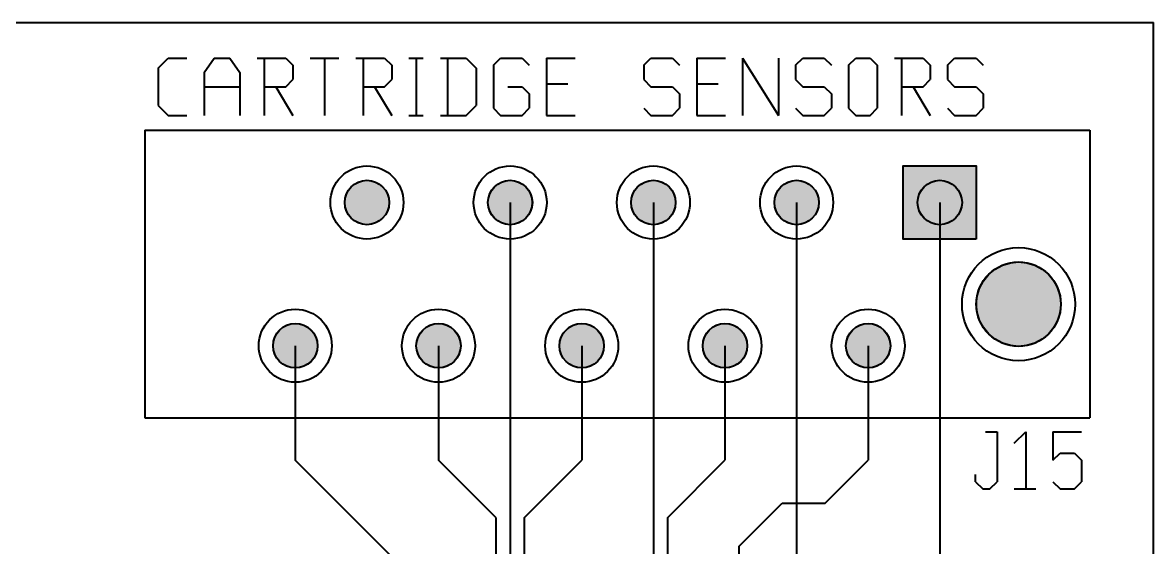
# Model space of a CAD drawing. Header units: millimetres. Extents: x 3 to 131, y 2 to 65.
# Drawn here: x 110.39 to 130.45, y 55.99 to 65.29 of the extents above; entities that cross this region are included whole.
import ezdxf

# ---------------------------------------------------------------- set-up
doc = ezdxf.new("R2010")
doc.units = ezdxf.units.MM
for name, color, linetype in [('bottom_copper', 7, 'Continuous'), ('bottom_silk', 7, 'Continuous'), ('drill_plated', 7, 'Continuous'), ('outline', 7, 'Continuous'), ('top_copper', 7, 'Continuous'), ('top_silk', 7, 'Continuous')]:
    doc.layers.add(name, color=color, linetype=linetype)

msp = doc.modelspace()

# ---------------------------------------------------------------- hatches: boundary and pattern name
at = {"layer": 'bottom_copper', "lineweight": 40}
for points in [[(127.305, 61.455), (126.01, 61.455), (126.01, 62.75), (127.305, 62.75), (127.305, 61.455)], [(116.884, 62.026), (116.862, 61.952), (116.825, 61.884), (116.776, 61.824), (116.717, 61.775), (116.648, 61.739), (116.575, 61.716), (116.498, 61.709), (116.421, 61.716), (116.347, 61.739), (116.279, 61.775), (116.219, 61.824), (116.17, 61.884), (116.134, 61.952), (116.112, 62.026), (116.104, 62.102), (116.112, 62.179), (116.134, 62.253), (116.17, 62.321), (116.219, 62.381), (116.279, 62.43), (116.347, 62.466), (116.421, 62.489), (116.498, 62.496), (116.575, 62.489), (116.648, 62.466), (116.717, 62.43), (116.776, 62.381), (116.825, 62.321), (116.862, 62.253), (116.884, 62.179), (116.891, 62.102), (116.884, 62.026)], [(119.424, 62.026), (119.402, 61.952), (119.365, 61.884), (119.316, 61.824), (119.257, 61.775), (119.188, 61.739), (119.115, 61.716), (119.038, 61.709), (118.961, 61.716), (118.887, 61.739), (118.819, 61.775), (118.759, 61.824), (118.71, 61.884), (118.674, 61.952), (118.652, 62.026), (118.644, 62.102), (118.652, 62.179), (118.674, 62.253), (118.71, 62.321), (118.759, 62.381), (118.819, 62.43), (118.887, 62.466), (118.961, 62.489), (119.038, 62.496), (119.115, 62.489), (119.188, 62.466), (119.257, 62.43), (119.316, 62.381), (119.365, 62.321), (119.402, 62.253), (119.424, 62.179), (119.431, 62.102), (119.424, 62.026)], [(121.964, 62.026), (121.942, 61.952), (121.905, 61.884), (121.856, 61.824), (121.797, 61.775), (121.728, 61.739), (121.655, 61.716), (121.578, 61.709), (121.501, 61.716), (121.427, 61.739), (121.359, 61.775), (121.299, 61.824), (121.25, 61.884), (121.214, 61.952), (121.192, 62.026), (121.184, 62.102), (121.192, 62.179), (121.214, 62.253), (121.25, 62.321), (121.299, 62.381), (121.359, 62.43), (121.427, 62.466), (121.501, 62.489), (121.578, 62.496), (121.655, 62.489), (121.728, 62.466), (121.797, 62.43), (121.856, 62.381), (121.905, 62.321), (121.942, 62.253), (121.964, 62.179), (121.972, 62.102), (121.964, 62.026)], [(124.504, 62.026), (124.482, 61.952), (124.445, 61.884), (124.396, 61.824), (124.337, 61.775), (124.268, 61.739), (124.195, 61.716), (124.118, 61.709), (124.041, 61.716), (123.967, 61.739), (123.899, 61.775), (123.839, 61.824), (123.79, 61.884), (123.754, 61.952), (123.732, 62.026), (123.724, 62.102), (123.732, 62.179), (123.754, 62.253), (123.79, 62.321), (123.839, 62.381), (123.899, 62.43), (123.967, 62.466), (124.041, 62.489), (124.118, 62.496), (124.195, 62.489), (124.268, 62.466), (124.337, 62.43), (124.396, 62.381), (124.445, 62.321), (124.482, 62.253), (124.504, 62.179), (124.511, 62.102), (124.504, 62.026)], [(127.044, 62.026), (127.022, 61.952), (126.985, 61.884), (126.936, 61.824), (126.877, 61.775), (126.808, 61.739), (126.735, 61.716), (126.658, 61.709), (126.581, 61.716), (126.507, 61.739), (126.439, 61.775), (126.379, 61.824), (126.33, 61.884), (126.294, 61.952), (126.272, 62.026), (126.264, 62.102), (126.272, 62.179), (126.294, 62.253), (126.33, 62.321), (126.379, 62.381), (126.439, 62.43), (126.507, 62.466), (126.581, 62.489), (126.658, 62.496), (126.735, 62.489), (126.808, 62.466), (126.877, 62.43), (126.936, 62.381), (126.985, 62.321), (127.022, 62.253), (127.044, 62.179), (127.052, 62.102), (127.044, 62.026)], [(128.79, 60.153), (128.747, 60.012), (128.678, 59.883), (128.585, 59.769), (128.471, 59.676), (128.342, 59.607), (128.201, 59.564), (128.055, 59.55), (127.909, 59.564), (127.768, 59.607), (127.639, 59.676), (127.525, 59.769), (127.432, 59.883), (127.363, 60.012), (127.32, 60.153), (127.305, 60.299), (127.32, 60.445), (127.363, 60.586), (127.432, 60.715), (127.525, 60.829), (127.639, 60.922), (127.768, 60.991), (127.909, 61.034), (128.055, 61.048), (128.201, 61.034), (128.342, 60.991), (128.471, 60.922), (128.585, 60.829), (128.678, 60.715), (128.747, 60.586), (128.79, 60.445), (128.804, 60.299), (128.79, 60.153)], [(115.614, 59.486), (115.592, 59.412), (115.555, 59.344), (115.506, 59.284), (115.447, 59.235), (115.378, 59.199), (115.305, 59.176), (115.228, 59.169), (115.151, 59.176), (115.077, 59.199), (115.009, 59.235), (114.949, 59.284), (114.9, 59.344), (114.864, 59.412), (114.842, 59.486), (114.834, 59.562), (114.842, 59.639), (114.864, 59.713), (114.9, 59.781), (114.949, 59.841), (115.009, 59.89), (115.077, 59.926), (115.151, 59.949), (115.228, 59.956), (115.305, 59.949), (115.378, 59.926), (115.447, 59.89), (115.506, 59.841), (115.555, 59.781), (115.592, 59.713), (115.614, 59.639), (115.621, 59.562), (115.614, 59.486)], [(118.154, 59.486), (118.132, 59.412), (118.095, 59.344), (118.046, 59.284), (117.987, 59.235), (117.918, 59.199), (117.845, 59.176), (117.768, 59.169), (117.691, 59.176), (117.617, 59.199), (117.549, 59.235), (117.489, 59.284), (117.44, 59.344), (117.404, 59.412), (117.382, 59.486), (117.374, 59.562), (117.382, 59.639), (117.404, 59.713), (117.44, 59.781), (117.489, 59.841), (117.549, 59.89), (117.617, 59.926), (117.691, 59.949), (117.768, 59.956), (117.845, 59.949), (117.918, 59.926), (117.987, 59.89), (118.046, 59.841), (118.095, 59.781), (118.132, 59.713), (118.154, 59.639), (118.162, 59.562), (118.154, 59.486)], [(120.694, 59.486), (120.672, 59.412), (120.635, 59.344), (120.586, 59.284), (120.527, 59.235), (120.458, 59.199), (120.385, 59.176), (120.308, 59.169), (120.231, 59.176), (120.157, 59.199), (120.089, 59.235), (120.029, 59.284), (119.98, 59.344), (119.944, 59.412), (119.922, 59.486), (119.914, 59.562), (119.922, 59.639), (119.944, 59.713), (119.98, 59.781), (120.029, 59.841), (120.089, 59.89), (120.157, 59.926), (120.231, 59.949), (120.308, 59.956), (120.385, 59.949), (120.458, 59.926), (120.527, 59.89), (120.586, 59.841), (120.635, 59.781), (120.672, 59.713), (120.694, 59.639), (120.701, 59.562), (120.694, 59.486)], [(123.234, 59.486), (123.212, 59.412), (123.175, 59.344), (123.126, 59.284), (123.067, 59.235), (122.998, 59.199), (122.925, 59.176), (122.848, 59.169), (122.771, 59.176), (122.697, 59.199), (122.629, 59.235), (122.569, 59.284), (122.52, 59.344), (122.484, 59.412), (122.462, 59.486), (122.454, 59.562), (122.462, 59.639), (122.484, 59.713), (122.52, 59.781), (122.569, 59.841), (122.629, 59.89), (122.697, 59.926), (122.771, 59.949), (122.848, 59.956), (122.925, 59.949), (122.998, 59.926), (123.067, 59.89), (123.126, 59.841), (123.175, 59.781), (123.212, 59.713), (123.234, 59.639), (123.242, 59.562), (123.234, 59.486)], [(125.774, 59.486), (125.752, 59.412), (125.715, 59.344), (125.666, 59.284), (125.607, 59.235), (125.538, 59.199), (125.465, 59.176), (125.388, 59.169), (125.311, 59.176), (125.237, 59.199), (125.169, 59.235), (125.109, 59.284), (125.06, 59.344), (125.024, 59.412), (125.002, 59.486), (124.994, 59.562), (125.002, 59.639), (125.024, 59.713), (125.06, 59.781), (125.109, 59.841), (125.169, 59.89), (125.237, 59.926), (125.311, 59.949), (125.388, 59.956), (125.465, 59.949), (125.538, 59.926), (125.607, 59.89), (125.666, 59.841), (125.715, 59.781), (125.752, 59.713), (125.774, 59.639), (125.781, 59.562), (125.774, 59.486)]]:
    msp.add_hatch(color=7, dxfattribs=at).paths.add_polyline_path(points, flags=0)
at = {"layer": 'drill_plated', "lineweight": 40}
for points in [[(116.884, 62.026), (116.862, 61.952), (116.825, 61.884), (116.776, 61.824), (116.717, 61.775), (116.648, 61.739), (116.575, 61.716), (116.498, 61.709), (116.421, 61.716), (116.347, 61.739), (116.279, 61.775), (116.219, 61.824), (116.17, 61.884), (116.134, 61.952), (116.112, 62.026), (116.104, 62.102), (116.112, 62.179), (116.134, 62.253), (116.17, 62.321), (116.219, 62.381), (116.279, 62.43), (116.347, 62.466), (116.421, 62.489), (116.498, 62.496), (116.575, 62.489), (116.648, 62.466), (116.717, 62.43), (116.776, 62.381), (116.825, 62.321), (116.862, 62.253), (116.884, 62.179), (116.891, 62.102), (116.884, 62.026)], [(119.424, 62.026), (119.402, 61.952), (119.365, 61.884), (119.316, 61.824), (119.257, 61.775), (119.188, 61.739), (119.115, 61.716), (119.038, 61.709), (118.961, 61.716), (118.887, 61.739), (118.819, 61.775), (118.759, 61.824), (118.71, 61.884), (118.674, 61.952), (118.652, 62.026), (118.644, 62.102), (118.652, 62.179), (118.674, 62.253), (118.71, 62.321), (118.759, 62.381), (118.819, 62.43), (118.887, 62.466), (118.961, 62.489), (119.038, 62.496), (119.115, 62.489), (119.188, 62.466), (119.257, 62.43), (119.316, 62.381), (119.365, 62.321), (119.402, 62.253), (119.424, 62.179), (119.431, 62.102), (119.424, 62.026)], [(121.964, 62.026), (121.942, 61.952), (121.905, 61.884), (121.856, 61.824), (121.797, 61.775), (121.728, 61.739), (121.655, 61.716), (121.578, 61.709), (121.501, 61.716), (121.427, 61.739), (121.359, 61.775), (121.299, 61.824), (121.25, 61.884), (121.214, 61.952), (121.192, 62.026), (121.184, 62.102), (121.192, 62.179), (121.214, 62.253), (121.25, 62.321), (121.299, 62.381), (121.359, 62.43), (121.427, 62.466), (121.501, 62.489), (121.578, 62.496), (121.655, 62.489), (121.728, 62.466), (121.797, 62.43), (121.856, 62.381), (121.905, 62.321), (121.942, 62.253), (121.964, 62.179), (121.972, 62.102), (121.964, 62.026)], [(124.504, 62.026), (124.482, 61.952), (124.445, 61.884), (124.396, 61.824), (124.337, 61.775), (124.268, 61.739), (124.195, 61.716), (124.118, 61.709), (124.041, 61.716), (123.967, 61.739), (123.899, 61.775), (123.839, 61.824), (123.79, 61.884), (123.754, 61.952), (123.732, 62.026), (123.724, 62.102), (123.732, 62.179), (123.754, 62.253), (123.79, 62.321), (123.839, 62.381), (123.899, 62.43), (123.967, 62.466), (124.041, 62.489), (124.118, 62.496), (124.195, 62.489), (124.268, 62.466), (124.337, 62.43), (124.396, 62.381), (124.445, 62.321), (124.482, 62.253), (124.504, 62.179), (124.511, 62.102), (124.504, 62.026)], [(127.044, 62.026), (127.022, 61.952), (126.985, 61.884), (126.936, 61.824), (126.877, 61.775), (126.808, 61.739), (126.735, 61.716), (126.658, 61.709), (126.581, 61.716), (126.507, 61.739), (126.439, 61.775), (126.379, 61.824), (126.33, 61.884), (126.294, 61.952), (126.272, 62.026), (126.264, 62.102), (126.272, 62.179), (126.294, 62.253), (126.33, 62.321), (126.379, 62.381), (126.439, 62.43), (126.507, 62.466), (126.581, 62.489), (126.658, 62.496), (126.735, 62.489), (126.808, 62.466), (126.877, 62.43), (126.936, 62.381), (126.985, 62.321), (127.022, 62.253), (127.044, 62.179), (127.052, 62.102), (127.044, 62.026)], [(128.79, 60.153), (128.747, 60.012), (128.678, 59.883), (128.585, 59.769), (128.471, 59.676), (128.342, 59.607), (128.201, 59.564), (128.055, 59.55), (127.909, 59.564), (127.768, 59.607), (127.639, 59.676), (127.525, 59.769), (127.432, 59.883), (127.363, 60.012), (127.32, 60.153), (127.305, 60.299), (127.32, 60.445), (127.363, 60.586), (127.432, 60.715), (127.525, 60.829), (127.639, 60.922), (127.768, 60.991), (127.909, 61.034), (128.055, 61.048), (128.201, 61.034), (128.342, 60.991), (128.471, 60.922), (128.585, 60.829), (128.678, 60.715), (128.747, 60.586), (128.79, 60.445), (128.804, 60.299), (128.79, 60.153)], [(115.614, 59.486), (115.592, 59.412), (115.555, 59.344), (115.506, 59.284), (115.447, 59.235), (115.378, 59.199), (115.305, 59.176), (115.228, 59.169), (115.151, 59.176), (115.077, 59.199), (115.009, 59.235), (114.949, 59.284), (114.9, 59.344), (114.864, 59.412), (114.842, 59.486), (114.834, 59.562), (114.842, 59.639), (114.864, 59.713), (114.9, 59.781), (114.949, 59.841), (115.009, 59.89), (115.077, 59.926), (115.151, 59.949), (115.228, 59.956), (115.305, 59.949), (115.378, 59.926), (115.447, 59.89), (115.506, 59.841), (115.555, 59.781), (115.592, 59.713), (115.614, 59.639), (115.621, 59.562), (115.614, 59.486)], [(118.154, 59.486), (118.132, 59.412), (118.095, 59.344), (118.046, 59.284), (117.987, 59.235), (117.918, 59.199), (117.845, 59.176), (117.768, 59.169), (117.691, 59.176), (117.617, 59.199), (117.549, 59.235), (117.489, 59.284), (117.44, 59.344), (117.404, 59.412), (117.382, 59.486), (117.374, 59.562), (117.382, 59.639), (117.404, 59.713), (117.44, 59.781), (117.489, 59.841), (117.549, 59.89), (117.617, 59.926), (117.691, 59.949), (117.768, 59.956), (117.845, 59.949), (117.918, 59.926), (117.987, 59.89), (118.046, 59.841), (118.095, 59.781), (118.132, 59.713), (118.154, 59.639), (118.162, 59.562), (118.154, 59.486)], [(120.694, 59.486), (120.672, 59.412), (120.635, 59.344), (120.586, 59.284), (120.527, 59.235), (120.458, 59.199), (120.385, 59.176), (120.308, 59.169), (120.231, 59.176), (120.157, 59.199), (120.089, 59.235), (120.029, 59.284), (119.98, 59.344), (119.944, 59.412), (119.922, 59.486), (119.914, 59.562), (119.922, 59.639), (119.944, 59.713), (119.98, 59.781), (120.029, 59.841), (120.089, 59.89), (120.157, 59.926), (120.231, 59.949), (120.308, 59.956), (120.385, 59.949), (120.458, 59.926), (120.527, 59.89), (120.586, 59.841), (120.635, 59.781), (120.672, 59.713), (120.694, 59.639), (120.701, 59.562), (120.694, 59.486)], [(123.234, 59.486), (123.212, 59.412), (123.175, 59.344), (123.126, 59.284), (123.067, 59.235), (122.998, 59.199), (122.925, 59.176), (122.848, 59.169), (122.771, 59.176), (122.697, 59.199), (122.629, 59.235), (122.569, 59.284), (122.52, 59.344), (122.484, 59.412), (122.462, 59.486), (122.454, 59.562), (122.462, 59.639), (122.484, 59.713), (122.52, 59.781), (122.569, 59.841), (122.629, 59.89), (122.697, 59.926), (122.771, 59.949), (122.848, 59.956), (122.925, 59.949), (122.998, 59.926), (123.067, 59.89), (123.126, 59.841), (123.175, 59.781), (123.212, 59.713), (123.234, 59.639), (123.242, 59.562), (123.234, 59.486)], [(125.774, 59.486), (125.752, 59.412), (125.715, 59.344), (125.666, 59.284), (125.607, 59.235), (125.538, 59.199), (125.465, 59.176), (125.388, 59.169), (125.311, 59.176), (125.237, 59.199), (125.169, 59.235), (125.109, 59.284), (125.06, 59.344), (125.024, 59.412), (125.002, 59.486), (124.994, 59.562), (125.002, 59.639), (125.024, 59.713), (125.06, 59.781), (125.109, 59.841), (125.169, 59.89), (125.237, 59.926), (125.311, 59.949), (125.388, 59.956), (125.465, 59.949), (125.538, 59.926), (125.607, 59.89), (125.666, 59.841), (125.715, 59.781), (125.752, 59.713), (125.774, 59.639), (125.781, 59.562), (125.774, 59.486)]]:
    msp.add_hatch(color=7, dxfattribs=at).paths.add_polyline_path(points, flags=0)
at = {"layer": 'top_copper', "lineweight": 40}
for points in [[(127.305, 61.455), (126.01, 61.455), (126.01, 62.75), (127.305, 62.75), (127.305, 61.455)], [(116.884, 62.026), (116.862, 61.952), (116.825, 61.884), (116.776, 61.824), (116.717, 61.775), (116.648, 61.739), (116.575, 61.716), (116.498, 61.709), (116.421, 61.716), (116.347, 61.739), (116.279, 61.775), (116.219, 61.824), (116.17, 61.884), (116.134, 61.952), (116.112, 62.026), (116.104, 62.102), (116.112, 62.179), (116.134, 62.253), (116.17, 62.321), (116.219, 62.381), (116.279, 62.43), (116.347, 62.466), (116.421, 62.489), (116.498, 62.496), (116.575, 62.489), (116.648, 62.466), (116.717, 62.43), (116.776, 62.381), (116.825, 62.321), (116.862, 62.253), (116.884, 62.179), (116.891, 62.102), (116.884, 62.026)], [(119.424, 62.026), (119.402, 61.952), (119.365, 61.884), (119.316, 61.824), (119.257, 61.775), (119.188, 61.739), (119.115, 61.716), (119.038, 61.709), (118.961, 61.716), (118.887, 61.739), (118.819, 61.775), (118.759, 61.824), (118.71, 61.884), (118.674, 61.952), (118.652, 62.026), (118.644, 62.102), (118.652, 62.179), (118.674, 62.253), (118.71, 62.321), (118.759, 62.381), (118.819, 62.43), (118.887, 62.466), (118.961, 62.489), (119.038, 62.496), (119.115, 62.489), (119.188, 62.466), (119.257, 62.43), (119.316, 62.381), (119.365, 62.321), (119.402, 62.253), (119.424, 62.179), (119.431, 62.102), (119.424, 62.026)], [(121.964, 62.026), (121.942, 61.952), (121.905, 61.884), (121.856, 61.824), (121.797, 61.775), (121.728, 61.739), (121.655, 61.716), (121.578, 61.709), (121.501, 61.716), (121.427, 61.739), (121.359, 61.775), (121.299, 61.824), (121.25, 61.884), (121.214, 61.952), (121.192, 62.026), (121.184, 62.102), (121.192, 62.179), (121.214, 62.253), (121.25, 62.321), (121.299, 62.381), (121.359, 62.43), (121.427, 62.466), (121.501, 62.489), (121.578, 62.496), (121.655, 62.489), (121.728, 62.466), (121.797, 62.43), (121.856, 62.381), (121.905, 62.321), (121.942, 62.253), (121.964, 62.179), (121.972, 62.102), (121.964, 62.026)], [(124.504, 62.026), (124.482, 61.952), (124.445, 61.884), (124.396, 61.824), (124.337, 61.775), (124.268, 61.739), (124.195, 61.716), (124.118, 61.709), (124.041, 61.716), (123.967, 61.739), (123.899, 61.775), (123.839, 61.824), (123.79, 61.884), (123.754, 61.952), (123.732, 62.026), (123.724, 62.102), (123.732, 62.179), (123.754, 62.253), (123.79, 62.321), (123.839, 62.381), (123.899, 62.43), (123.967, 62.466), (124.041, 62.489), (124.118, 62.496), (124.195, 62.489), (124.268, 62.466), (124.337, 62.43), (124.396, 62.381), (124.445, 62.321), (124.482, 62.253), (124.504, 62.179), (124.511, 62.102), (124.504, 62.026)], [(127.044, 62.026), (127.022, 61.952), (126.985, 61.884), (126.936, 61.824), (126.877, 61.775), (126.808, 61.739), (126.735, 61.716), (126.658, 61.709), (126.581, 61.716), (126.507, 61.739), (126.439, 61.775), (126.379, 61.824), (126.33, 61.884), (126.294, 61.952), (126.272, 62.026), (126.264, 62.102), (126.272, 62.179), (126.294, 62.253), (126.33, 62.321), (126.379, 62.381), (126.439, 62.43), (126.507, 62.466), (126.581, 62.489), (126.658, 62.496), (126.735, 62.489), (126.808, 62.466), (126.877, 62.43), (126.936, 62.381), (126.985, 62.321), (127.022, 62.253), (127.044, 62.179), (127.052, 62.102), (127.044, 62.026)], [(128.79, 60.153), (128.747, 60.012), (128.678, 59.883), (128.585, 59.769), (128.471, 59.676), (128.342, 59.607), (128.201, 59.564), (128.055, 59.55), (127.909, 59.564), (127.768, 59.607), (127.639, 59.676), (127.525, 59.769), (127.432, 59.883), (127.363, 60.012), (127.32, 60.153), (127.305, 60.299), (127.32, 60.445), (127.363, 60.586), (127.432, 60.715), (127.525, 60.829), (127.639, 60.922), (127.768, 60.991), (127.909, 61.034), (128.055, 61.048), (128.201, 61.034), (128.342, 60.991), (128.471, 60.922), (128.585, 60.829), (128.678, 60.715), (128.747, 60.586), (128.79, 60.445), (128.804, 60.299), (128.79, 60.153)], [(115.614, 59.486), (115.592, 59.412), (115.555, 59.344), (115.506, 59.284), (115.447, 59.235), (115.378, 59.199), (115.305, 59.176), (115.228, 59.169), (115.151, 59.176), (115.077, 59.199), (115.009, 59.235), (114.949, 59.284), (114.9, 59.344), (114.864, 59.412), (114.842, 59.486), (114.834, 59.562), (114.842, 59.639), (114.864, 59.713), (114.9, 59.781), (114.949, 59.841), (115.009, 59.89), (115.077, 59.926), (115.151, 59.949), (115.228, 59.956), (115.305, 59.949), (115.378, 59.926), (115.447, 59.89), (115.506, 59.841), (115.555, 59.781), (115.592, 59.713), (115.614, 59.639), (115.621, 59.562), (115.614, 59.486)], [(118.154, 59.486), (118.132, 59.412), (118.095, 59.344), (118.046, 59.284), (117.987, 59.235), (117.918, 59.199), (117.845, 59.176), (117.768, 59.169), (117.691, 59.176), (117.617, 59.199), (117.549, 59.235), (117.489, 59.284), (117.44, 59.344), (117.404, 59.412), (117.382, 59.486), (117.374, 59.562), (117.382, 59.639), (117.404, 59.713), (117.44, 59.781), (117.489, 59.841), (117.549, 59.89), (117.617, 59.926), (117.691, 59.949), (117.768, 59.956), (117.845, 59.949), (117.918, 59.926), (117.987, 59.89), (118.046, 59.841), (118.095, 59.781), (118.132, 59.713), (118.154, 59.639), (118.162, 59.562), (118.154, 59.486)], [(120.694, 59.486), (120.672, 59.412), (120.635, 59.344), (120.586, 59.284), (120.527, 59.235), (120.458, 59.199), (120.385, 59.176), (120.308, 59.169), (120.231, 59.176), (120.157, 59.199), (120.089, 59.235), (120.029, 59.284), (119.98, 59.344), (119.944, 59.412), (119.922, 59.486), (119.914, 59.562), (119.922, 59.639), (119.944, 59.713), (119.98, 59.781), (120.029, 59.841), (120.089, 59.89), (120.157, 59.926), (120.231, 59.949), (120.308, 59.956), (120.385, 59.949), (120.458, 59.926), (120.527, 59.89), (120.586, 59.841), (120.635, 59.781), (120.672, 59.713), (120.694, 59.639), (120.701, 59.562), (120.694, 59.486)], [(123.234, 59.486), (123.212, 59.412), (123.175, 59.344), (123.126, 59.284), (123.067, 59.235), (122.998, 59.199), (122.925, 59.176), (122.848, 59.169), (122.771, 59.176), (122.697, 59.199), (122.629, 59.235), (122.569, 59.284), (122.52, 59.344), (122.484, 59.412), (122.462, 59.486), (122.454, 59.562), (122.462, 59.639), (122.484, 59.713), (122.52, 59.781), (122.569, 59.841), (122.629, 59.89), (122.697, 59.926), (122.771, 59.949), (122.848, 59.956), (122.925, 59.949), (122.998, 59.926), (123.067, 59.89), (123.126, 59.841), (123.175, 59.781), (123.212, 59.713), (123.234, 59.639), (123.242, 59.562), (123.234, 59.486)], [(125.774, 59.486), (125.752, 59.412), (125.715, 59.344), (125.666, 59.284), (125.607, 59.235), (125.538, 59.199), (125.465, 59.176), (125.388, 59.169), (125.311, 59.176), (125.237, 59.199), (125.169, 59.235), (125.109, 59.284), (125.06, 59.344), (125.024, 59.412), (125.002, 59.486), (124.994, 59.562), (125.002, 59.639), (125.024, 59.713), (125.06, 59.781), (125.109, 59.841), (125.169, 59.89), (125.237, 59.926), (125.311, 59.949), (125.388, 59.956), (125.465, 59.949), (125.538, 59.926), (125.607, 59.89), (125.666, 59.841), (125.715, 59.781), (125.752, 59.713), (125.774, 59.639), (125.781, 59.562), (125.774, 59.486)]]:
    msp.add_hatch(color=7, dxfattribs=at).paths.add_polyline_path(points, flags=0)

# ---------------------------------------------------------------- linework, layer by layer
at = {"layer": 'bottom_copper', "color": 7, "lineweight": 40}
for p, q in [((126.01, 62.75), (127.305, 62.75)), ((126.01, 61.455), (126.01, 62.75)), ((127.305, 62.75), (127.305, 61.455)), ((127.305, 61.455), (126.01, 61.455)), ((115.228, 59.562), (115.228, 57.531)), ((117.768, 59.562), (117.768, 57.531)), ((120.308, 59.562), (120.308, 57.531)), ((122.848, 59.562), (122.848, 57.531)), ((125.388, 59.562), (125.388, 57.531)), ((115.736, 57.023), (115.228, 57.531)), ((118.784, 56.514), (117.768, 57.531)), ((119.292, 56.514), (120.308, 57.531)), ((121.832, 56.514), (122.848, 57.531)), ((124.626, 56.769), (125.388, 57.531)), ((115.609, 57.15), (118.276, 54.483)), ((123.102, 56.007), (123.864, 56.769)), ((123.864, 56.769), (124.626, 56.769)), ((118.784, 56.514), (118.784, 45.593)), ((119.292, 48.386), (119.292, 56.514)), ((121.832, 49.657), (121.832, 56.514)), ((123.102, 50.926), (123.102, 56.007))]:
    msp.add_line(p, q, dxfattribs=at)
for points in [[(127.305, 61.455), (126.01, 61.455), (126.01, 62.75), (127.305, 62.75), (127.305, 61.455)], [(116.884, 62.026), (116.862, 61.952), (116.825, 61.884), (116.776, 61.824), (116.717, 61.775), (116.648, 61.739), (116.575, 61.716), (116.498, 61.709), (116.421, 61.716), (116.347, 61.739), (116.279, 61.775), (116.219, 61.824), (116.17, 61.884), (116.134, 61.952), (116.112, 62.026), (116.104, 62.102), (116.112, 62.179), (116.134, 62.253), (116.17, 62.321), (116.219, 62.381), (116.279, 62.43), (116.347, 62.466), (116.421, 62.489), (116.498, 62.496), (116.575, 62.489), (116.648, 62.466), (116.717, 62.43), (116.776, 62.381), (116.825, 62.321), (116.862, 62.253), (116.884, 62.179), (116.891, 62.102), (116.884, 62.026)], [(119.424, 62.026), (119.402, 61.952), (119.365, 61.884), (119.316, 61.824), (119.257, 61.775), (119.188, 61.739), (119.115, 61.716), (119.038, 61.709), (118.961, 61.716), (118.887, 61.739), (118.819, 61.775), (118.759, 61.824), (118.71, 61.884), (118.674, 61.952), (118.652, 62.026), (118.644, 62.102), (118.652, 62.179), (118.674, 62.253), (118.71, 62.321), (118.759, 62.381), (118.819, 62.43), (118.887, 62.466), (118.961, 62.489), (119.038, 62.496), (119.115, 62.489), (119.188, 62.466), (119.257, 62.43), (119.316, 62.381), (119.365, 62.321), (119.402, 62.253), (119.424, 62.179), (119.431, 62.102), (119.424, 62.026)], [(121.964, 62.026), (121.942, 61.952), (121.905, 61.884), (121.856, 61.824), (121.797, 61.775), (121.728, 61.739), (121.655, 61.716), (121.578, 61.709), (121.501, 61.716), (121.427, 61.739), (121.359, 61.775), (121.299, 61.824), (121.25, 61.884), (121.214, 61.952), (121.192, 62.026), (121.184, 62.102), (121.192, 62.179), (121.214, 62.253), (121.25, 62.321), (121.299, 62.381), (121.359, 62.43), (121.427, 62.466), (121.501, 62.489), (121.578, 62.496), (121.655, 62.489), (121.728, 62.466), (121.797, 62.43), (121.856, 62.381), (121.905, 62.321), (121.942, 62.253), (121.964, 62.179), (121.972, 62.102), (121.964, 62.026)], [(124.504, 62.026), (124.482, 61.952), (124.445, 61.884), (124.396, 61.824), (124.337, 61.775), (124.268, 61.739), (124.195, 61.716), (124.118, 61.709), (124.041, 61.716), (123.967, 61.739), (123.899, 61.775), (123.839, 61.824), (123.79, 61.884), (123.754, 61.952), (123.732, 62.026), (123.724, 62.102), (123.732, 62.179), (123.754, 62.253), (123.79, 62.321), (123.839, 62.381), (123.899, 62.43), (123.967, 62.466), (124.041, 62.489), (124.118, 62.496), (124.195, 62.489), (124.268, 62.466), (124.337, 62.43), (124.396, 62.381), (124.445, 62.321), (124.482, 62.253), (124.504, 62.179), (124.511, 62.102), (124.504, 62.026)], [(127.044, 62.026), (127.022, 61.952), (126.985, 61.884), (126.936, 61.824), (126.877, 61.775), (126.808, 61.739), (126.735, 61.716), (126.658, 61.709), (126.581, 61.716), (126.507, 61.739), (126.439, 61.775), (126.379, 61.824), (126.33, 61.884), (126.294, 61.952), (126.272, 62.026), (126.264, 62.102), (126.272, 62.179), (126.294, 62.253), (126.33, 62.321), (126.379, 62.381), (126.439, 62.43), (126.507, 62.466), (126.581, 62.489), (126.658, 62.496), (126.735, 62.489), (126.808, 62.466), (126.877, 62.43), (126.936, 62.381), (126.985, 62.321), (127.022, 62.253), (127.044, 62.179), (127.052, 62.102), (127.044, 62.026)], [(128.79, 60.153), (128.747, 60.012), (128.678, 59.883), (128.585, 59.769), (128.471, 59.676), (128.342, 59.607), (128.201, 59.564), (128.055, 59.55), (127.909, 59.564), (127.768, 59.607), (127.639, 59.676), (127.525, 59.769), (127.432, 59.883), (127.363, 60.012), (127.32, 60.153), (127.305, 60.299), (127.32, 60.445), (127.363, 60.586), (127.432, 60.715), (127.525, 60.829), (127.639, 60.922), (127.768, 60.991), (127.909, 61.034), (128.055, 61.048), (128.201, 61.034), (128.342, 60.991), (128.471, 60.922), (128.585, 60.829), (128.678, 60.715), (128.747, 60.586), (128.79, 60.445), (128.804, 60.299), (128.79, 60.153)], [(115.614, 59.486), (115.592, 59.412), (115.555, 59.344), (115.506, 59.284), (115.447, 59.235), (115.378, 59.199), (115.305, 59.176), (115.228, 59.169), (115.151, 59.176), (115.077, 59.199), (115.009, 59.235), (114.949, 59.284), (114.9, 59.344), (114.864, 59.412), (114.842, 59.486), (114.834, 59.562), (114.842, 59.639), (114.864, 59.713), (114.9, 59.781), (114.949, 59.841), (115.009, 59.89), (115.077, 59.926), (115.151, 59.949), (115.228, 59.956), (115.305, 59.949), (115.378, 59.926), (115.447, 59.89), (115.506, 59.841), (115.555, 59.781), (115.592, 59.713), (115.614, 59.639), (115.621, 59.562), (115.614, 59.486)], [(118.154, 59.486), (118.132, 59.412), (118.095, 59.344), (118.046, 59.284), (117.987, 59.235), (117.918, 59.199), (117.845, 59.176), (117.768, 59.169), (117.691, 59.176), (117.617, 59.199), (117.549, 59.235), (117.489, 59.284), (117.44, 59.344), (117.404, 59.412), (117.382, 59.486), (117.374, 59.562), (117.382, 59.639), (117.404, 59.713), (117.44, 59.781), (117.489, 59.841), (117.549, 59.89), (117.617, 59.926), (117.691, 59.949), (117.768, 59.956), (117.845, 59.949), (117.918, 59.926), (117.987, 59.89), (118.046, 59.841), (118.095, 59.781), (118.132, 59.713), (118.154, 59.639), (118.162, 59.562), (118.154, 59.486)], [(120.694, 59.486), (120.672, 59.412), (120.635, 59.344), (120.586, 59.284), (120.527, 59.235), (120.458, 59.199), (120.385, 59.176), (120.308, 59.169), (120.231, 59.176), (120.157, 59.199), (120.089, 59.235), (120.029, 59.284), (119.98, 59.344), (119.944, 59.412), (119.922, 59.486), (119.914, 59.562), (119.922, 59.639), (119.944, 59.713), (119.98, 59.781), (120.029, 59.841), (120.089, 59.89), (120.157, 59.926), (120.231, 59.949), (120.308, 59.956), (120.385, 59.949), (120.458, 59.926), (120.527, 59.89), (120.586, 59.841), (120.635, 59.781), (120.672, 59.713), (120.694, 59.639), (120.701, 59.562), (120.694, 59.486)], [(123.234, 59.486), (123.212, 59.412), (123.175, 59.344), (123.126, 59.284), (123.067, 59.235), (122.998, 59.199), (122.925, 59.176), (122.848, 59.169), (122.771, 59.176), (122.697, 59.199), (122.629, 59.235), (122.569, 59.284), (122.52, 59.344), (122.484, 59.412), (122.462, 59.486), (122.454, 59.562), (122.462, 59.639), (122.484, 59.713), (122.52, 59.781), (122.569, 59.841), (122.629, 59.89), (122.697, 59.926), (122.771, 59.949), (122.848, 59.956), (122.925, 59.949), (122.998, 59.926), (123.067, 59.89), (123.126, 59.841), (123.175, 59.781), (123.212, 59.713), (123.234, 59.639), (123.242, 59.562), (123.234, 59.486)], [(125.774, 59.486), (125.752, 59.412), (125.715, 59.344), (125.666, 59.284), (125.607, 59.235), (125.538, 59.199), (125.465, 59.176), (125.388, 59.169), (125.311, 59.176), (125.237, 59.199), (125.169, 59.235), (125.109, 59.284), (125.06, 59.344), (125.024, 59.412), (125.002, 59.486), (124.994, 59.562), (125.002, 59.639), (125.024, 59.713), (125.06, 59.781), (125.109, 59.841), (125.169, 59.89), (125.237, 59.926), (125.311, 59.949), (125.388, 59.956), (125.465, 59.949), (125.538, 59.926), (125.607, 59.89), (125.666, 59.841), (125.715, 59.781), (125.752, 59.713), (125.774, 59.639), (125.781, 59.562), (125.774, 59.486)]]:
    msp.add_lwpolyline(points, close=True, dxfattribs=at)
for centre, major_axis in [((116.498, 62.102), (0.648, 0)), ((119.038, 62.102), (0.648, 0)), ((121.578, 62.102), (0.648, 0)), ((124.118, 62.102), (0.648, 0)), ((116.498, 62.102), (0.394, 0)), ((119.038, 62.102), (0.394, 0)), ((121.578, 62.102), (0.394, 0)), ((124.118, 62.102), (0.394, 0)), ((126.658, 62.102), (0.394, 0)), ((128.055, 60.299), (1.003, 0)), ((128.055, 60.299), (0.749, 0)), ((115.228, 59.562), (0.648, 0)), ((117.768, 59.562), (0.648, 0)), ((120.308, 59.562), (0.648, 0)), ((122.848, 59.562), (0.648, 0)), ((125.388, 59.562), (0.648, 0)), ((115.228, 59.562), (0.394, 0)), ((117.768, 59.562), (0.394, 0)), ((120.308, 59.562), (0.394, 0)), ((122.848, 59.562), (0.394, 0)), ((125.388, 59.562), (0.394, 0))]:
    msp.add_ellipse(centre, major_axis=major_axis, ratio=1, dxfattribs=at)
at = {"layer": 'bottom_silk', "color": 7, "lineweight": 40}
for p in [(3.446, 65.293), (130.446, 2.293)]:
    msp.add_line(p, (130.446, 65.293), dxfattribs=at)
at = {"layer": 'drill_plated', "color": 7, "lineweight": 40}
for points in [[(116.884, 62.026), (116.862, 61.952), (116.825, 61.884), (116.776, 61.824), (116.717, 61.775), (116.648, 61.739), (116.575, 61.716), (116.498, 61.709), (116.421, 61.716), (116.347, 61.739), (116.279, 61.775), (116.219, 61.824), (116.17, 61.884), (116.134, 61.952), (116.112, 62.026), (116.104, 62.102), (116.112, 62.179), (116.134, 62.253), (116.17, 62.321), (116.219, 62.381), (116.279, 62.43), (116.347, 62.466), (116.421, 62.489), (116.498, 62.496), (116.575, 62.489), (116.648, 62.466), (116.717, 62.43), (116.776, 62.381), (116.825, 62.321), (116.862, 62.253), (116.884, 62.179), (116.891, 62.102), (116.884, 62.026)], [(119.424, 62.026), (119.402, 61.952), (119.365, 61.884), (119.316, 61.824), (119.257, 61.775), (119.188, 61.739), (119.115, 61.716), (119.038, 61.709), (118.961, 61.716), (118.887, 61.739), (118.819, 61.775), (118.759, 61.824), (118.71, 61.884), (118.674, 61.952), (118.652, 62.026), (118.644, 62.102), (118.652, 62.179), (118.674, 62.253), (118.71, 62.321), (118.759, 62.381), (118.819, 62.43), (118.887, 62.466), (118.961, 62.489), (119.038, 62.496), (119.115, 62.489), (119.188, 62.466), (119.257, 62.43), (119.316, 62.381), (119.365, 62.321), (119.402, 62.253), (119.424, 62.179), (119.431, 62.102), (119.424, 62.026)], [(121.964, 62.026), (121.942, 61.952), (121.905, 61.884), (121.856, 61.824), (121.797, 61.775), (121.728, 61.739), (121.655, 61.716), (121.578, 61.709), (121.501, 61.716), (121.427, 61.739), (121.359, 61.775), (121.299, 61.824), (121.25, 61.884), (121.214, 61.952), (121.192, 62.026), (121.184, 62.102), (121.192, 62.179), (121.214, 62.253), (121.25, 62.321), (121.299, 62.381), (121.359, 62.43), (121.427, 62.466), (121.501, 62.489), (121.578, 62.496), (121.655, 62.489), (121.728, 62.466), (121.797, 62.43), (121.856, 62.381), (121.905, 62.321), (121.942, 62.253), (121.964, 62.179), (121.972, 62.102), (121.964, 62.026)], [(124.504, 62.026), (124.482, 61.952), (124.445, 61.884), (124.396, 61.824), (124.337, 61.775), (124.268, 61.739), (124.195, 61.716), (124.118, 61.709), (124.041, 61.716), (123.967, 61.739), (123.899, 61.775), (123.839, 61.824), (123.79, 61.884), (123.754, 61.952), (123.732, 62.026), (123.724, 62.102), (123.732, 62.179), (123.754, 62.253), (123.79, 62.321), (123.839, 62.381), (123.899, 62.43), (123.967, 62.466), (124.041, 62.489), (124.118, 62.496), (124.195, 62.489), (124.268, 62.466), (124.337, 62.43), (124.396, 62.381), (124.445, 62.321), (124.482, 62.253), (124.504, 62.179), (124.511, 62.102), (124.504, 62.026)], [(127.044, 62.026), (127.022, 61.952), (126.985, 61.884), (126.936, 61.824), (126.877, 61.775), (126.808, 61.739), (126.735, 61.716), (126.658, 61.709), (126.581, 61.716), (126.507, 61.739), (126.439, 61.775), (126.379, 61.824), (126.33, 61.884), (126.294, 61.952), (126.272, 62.026), (126.264, 62.102), (126.272, 62.179), (126.294, 62.253), (126.33, 62.321), (126.379, 62.381), (126.439, 62.43), (126.507, 62.466), (126.581, 62.489), (126.658, 62.496), (126.735, 62.489), (126.808, 62.466), (126.877, 62.43), (126.936, 62.381), (126.985, 62.321), (127.022, 62.253), (127.044, 62.179), (127.052, 62.102), (127.044, 62.026)], [(128.79, 60.153), (128.747, 60.012), (128.678, 59.883), (128.585, 59.769), (128.471, 59.676), (128.342, 59.607), (128.201, 59.564), (128.055, 59.55), (127.909, 59.564), (127.768, 59.607), (127.639, 59.676), (127.525, 59.769), (127.432, 59.883), (127.363, 60.012), (127.32, 60.153), (127.305, 60.299), (127.32, 60.445), (127.363, 60.586), (127.432, 60.715), (127.525, 60.829), (127.639, 60.922), (127.768, 60.991), (127.909, 61.034), (128.055, 61.048), (128.201, 61.034), (128.342, 60.991), (128.471, 60.922), (128.585, 60.829), (128.678, 60.715), (128.747, 60.586), (128.79, 60.445), (128.804, 60.299), (128.79, 60.153)], [(115.614, 59.486), (115.592, 59.412), (115.555, 59.344), (115.506, 59.284), (115.447, 59.235), (115.378, 59.199), (115.305, 59.176), (115.228, 59.169), (115.151, 59.176), (115.077, 59.199), (115.009, 59.235), (114.949, 59.284), (114.9, 59.344), (114.864, 59.412), (114.842, 59.486), (114.834, 59.562), (114.842, 59.639), (114.864, 59.713), (114.9, 59.781), (114.949, 59.841), (115.009, 59.89), (115.077, 59.926), (115.151, 59.949), (115.228, 59.956), (115.305, 59.949), (115.378, 59.926), (115.447, 59.89), (115.506, 59.841), (115.555, 59.781), (115.592, 59.713), (115.614, 59.639), (115.621, 59.562), (115.614, 59.486)], [(118.154, 59.486), (118.132, 59.412), (118.095, 59.344), (118.046, 59.284), (117.987, 59.235), (117.918, 59.199), (117.845, 59.176), (117.768, 59.169), (117.691, 59.176), (117.617, 59.199), (117.549, 59.235), (117.489, 59.284), (117.44, 59.344), (117.404, 59.412), (117.382, 59.486), (117.374, 59.562), (117.382, 59.639), (117.404, 59.713), (117.44, 59.781), (117.489, 59.841), (117.549, 59.89), (117.617, 59.926), (117.691, 59.949), (117.768, 59.956), (117.845, 59.949), (117.918, 59.926), (117.987, 59.89), (118.046, 59.841), (118.095, 59.781), (118.132, 59.713), (118.154, 59.639), (118.162, 59.562), (118.154, 59.486)], [(120.694, 59.486), (120.672, 59.412), (120.635, 59.344), (120.586, 59.284), (120.527, 59.235), (120.458, 59.199), (120.385, 59.176), (120.308, 59.169), (120.231, 59.176), (120.157, 59.199), (120.089, 59.235), (120.029, 59.284), (119.98, 59.344), (119.944, 59.412), (119.922, 59.486), (119.914, 59.562), (119.922, 59.639), (119.944, 59.713), (119.98, 59.781), (120.029, 59.841), (120.089, 59.89), (120.157, 59.926), (120.231, 59.949), (120.308, 59.956), (120.385, 59.949), (120.458, 59.926), (120.527, 59.89), (120.586, 59.841), (120.635, 59.781), (120.672, 59.713), (120.694, 59.639), (120.701, 59.562), (120.694, 59.486)], [(123.234, 59.486), (123.212, 59.412), (123.175, 59.344), (123.126, 59.284), (123.067, 59.235), (122.998, 59.199), (122.925, 59.176), (122.848, 59.169), (122.771, 59.176), (122.697, 59.199), (122.629, 59.235), (122.569, 59.284), (122.52, 59.344), (122.484, 59.412), (122.462, 59.486), (122.454, 59.562), (122.462, 59.639), (122.484, 59.713), (122.52, 59.781), (122.569, 59.841), (122.629, 59.89), (122.697, 59.926), (122.771, 59.949), (122.848, 59.956), (122.925, 59.949), (122.998, 59.926), (123.067, 59.89), (123.126, 59.841), (123.175, 59.781), (123.212, 59.713), (123.234, 59.639), (123.242, 59.562), (123.234, 59.486)], [(125.774, 59.486), (125.752, 59.412), (125.715, 59.344), (125.666, 59.284), (125.607, 59.235), (125.538, 59.199), (125.465, 59.176), (125.388, 59.169), (125.311, 59.176), (125.237, 59.199), (125.169, 59.235), (125.109, 59.284), (125.06, 59.344), (125.024, 59.412), (125.002, 59.486), (124.994, 59.562), (125.002, 59.639), (125.024, 59.713), (125.06, 59.781), (125.109, 59.841), (125.169, 59.89), (125.237, 59.926), (125.311, 59.949), (125.388, 59.956), (125.465, 59.949), (125.538, 59.926), (125.607, 59.89), (125.666, 59.841), (125.715, 59.781), (125.752, 59.713), (125.774, 59.639), (125.781, 59.562), (125.774, 59.486)]]:
    msp.add_lwpolyline(points, close=True, dxfattribs=at)
for centre, major_axis in [((116.498, 62.102), (0.394, 0)), ((119.038, 62.102), (0.394, 0)), ((121.578, 62.102), (0.394, 0)), ((124.118, 62.102), (0.394, 0)), ((126.658, 62.102), (0.394, 0)), ((128.055, 60.299), (0.749, 0)), ((115.228, 59.562), (0.394, 0)), ((117.768, 59.562), (0.394, 0)), ((120.308, 59.562), (0.394, 0)), ((122.848, 59.562), (0.394, 0)), ((125.388, 59.562), (0.394, 0))]:
    msp.add_ellipse(centre, major_axis=major_axis, ratio=1, dxfattribs=at)
at = {"layer": 'outline', "color": 7, "lineweight": 40}
for p in [(3.446, 65.293), (130.446, 2.293)]:
    msp.add_line(p, (130.446, 65.293), dxfattribs=at)
at = {"layer": 'top_copper', "color": 7, "lineweight": 40}
for p, q in [((126.01, 62.75), (127.305, 62.75)), ((126.01, 61.455), (126.01, 62.75)), ((127.305, 62.75), (127.305, 61.455)), ((119.038, 62.102), (119.038, 53.721)), ((121.578, 62.102), (121.578, 54.99)), ((124.118, 62.102), (124.118, 54.483)), ((126.658, 62.102), (126.658, 54.228)), ((127.305, 61.455), (126.01, 61.455))]:
    msp.add_line(p, q, dxfattribs=at)
for points in [[(127.305, 61.455), (126.01, 61.455), (126.01, 62.75), (127.305, 62.75), (127.305, 61.455)], [(116.884, 62.026), (116.862, 61.952), (116.825, 61.884), (116.776, 61.824), (116.717, 61.775), (116.648, 61.739), (116.575, 61.716), (116.498, 61.709), (116.421, 61.716), (116.347, 61.739), (116.279, 61.775), (116.219, 61.824), (116.17, 61.884), (116.134, 61.952), (116.112, 62.026), (116.104, 62.102), (116.112, 62.179), (116.134, 62.253), (116.17, 62.321), (116.219, 62.381), (116.279, 62.43), (116.347, 62.466), (116.421, 62.489), (116.498, 62.496), (116.575, 62.489), (116.648, 62.466), (116.717, 62.43), (116.776, 62.381), (116.825, 62.321), (116.862, 62.253), (116.884, 62.179), (116.891, 62.102), (116.884, 62.026)], [(119.424, 62.026), (119.402, 61.952), (119.365, 61.884), (119.316, 61.824), (119.257, 61.775), (119.188, 61.739), (119.115, 61.716), (119.038, 61.709), (118.961, 61.716), (118.887, 61.739), (118.819, 61.775), (118.759, 61.824), (118.71, 61.884), (118.674, 61.952), (118.652, 62.026), (118.644, 62.102), (118.652, 62.179), (118.674, 62.253), (118.71, 62.321), (118.759, 62.381), (118.819, 62.43), (118.887, 62.466), (118.961, 62.489), (119.038, 62.496), (119.115, 62.489), (119.188, 62.466), (119.257, 62.43), (119.316, 62.381), (119.365, 62.321), (119.402, 62.253), (119.424, 62.179), (119.431, 62.102), (119.424, 62.026)], [(121.964, 62.026), (121.942, 61.952), (121.905, 61.884), (121.856, 61.824), (121.797, 61.775), (121.728, 61.739), (121.655, 61.716), (121.578, 61.709), (121.501, 61.716), (121.427, 61.739), (121.359, 61.775), (121.299, 61.824), (121.25, 61.884), (121.214, 61.952), (121.192, 62.026), (121.184, 62.102), (121.192, 62.179), (121.214, 62.253), (121.25, 62.321), (121.299, 62.381), (121.359, 62.43), (121.427, 62.466), (121.501, 62.489), (121.578, 62.496), (121.655, 62.489), (121.728, 62.466), (121.797, 62.43), (121.856, 62.381), (121.905, 62.321), (121.942, 62.253), (121.964, 62.179), (121.972, 62.102), (121.964, 62.026)], [(124.504, 62.026), (124.482, 61.952), (124.445, 61.884), (124.396, 61.824), (124.337, 61.775), (124.268, 61.739), (124.195, 61.716), (124.118, 61.709), (124.041, 61.716), (123.967, 61.739), (123.899, 61.775), (123.839, 61.824), (123.79, 61.884), (123.754, 61.952), (123.732, 62.026), (123.724, 62.102), (123.732, 62.179), (123.754, 62.253), (123.79, 62.321), (123.839, 62.381), (123.899, 62.43), (123.967, 62.466), (124.041, 62.489), (124.118, 62.496), (124.195, 62.489), (124.268, 62.466), (124.337, 62.43), (124.396, 62.381), (124.445, 62.321), (124.482, 62.253), (124.504, 62.179), (124.511, 62.102), (124.504, 62.026)], [(127.044, 62.026), (127.022, 61.952), (126.985, 61.884), (126.936, 61.824), (126.877, 61.775), (126.808, 61.739), (126.735, 61.716), (126.658, 61.709), (126.581, 61.716), (126.507, 61.739), (126.439, 61.775), (126.379, 61.824), (126.33, 61.884), (126.294, 61.952), (126.272, 62.026), (126.264, 62.102), (126.272, 62.179), (126.294, 62.253), (126.33, 62.321), (126.379, 62.381), (126.439, 62.43), (126.507, 62.466), (126.581, 62.489), (126.658, 62.496), (126.735, 62.489), (126.808, 62.466), (126.877, 62.43), (126.936, 62.381), (126.985, 62.321), (127.022, 62.253), (127.044, 62.179), (127.052, 62.102), (127.044, 62.026)], [(128.79, 60.153), (128.747, 60.012), (128.678, 59.883), (128.585, 59.769), (128.471, 59.676), (128.342, 59.607), (128.201, 59.564), (128.055, 59.55), (127.909, 59.564), (127.768, 59.607), (127.639, 59.676), (127.525, 59.769), (127.432, 59.883), (127.363, 60.012), (127.32, 60.153), (127.305, 60.299), (127.32, 60.445), (127.363, 60.586), (127.432, 60.715), (127.525, 60.829), (127.639, 60.922), (127.768, 60.991), (127.909, 61.034), (128.055, 61.048), (128.201, 61.034), (128.342, 60.991), (128.471, 60.922), (128.585, 60.829), (128.678, 60.715), (128.747, 60.586), (128.79, 60.445), (128.804, 60.299), (128.79, 60.153)], [(115.614, 59.486), (115.592, 59.412), (115.555, 59.344), (115.506, 59.284), (115.447, 59.235), (115.378, 59.199), (115.305, 59.176), (115.228, 59.169), (115.151, 59.176), (115.077, 59.199), (115.009, 59.235), (114.949, 59.284), (114.9, 59.344), (114.864, 59.412), (114.842, 59.486), (114.834, 59.562), (114.842, 59.639), (114.864, 59.713), (114.9, 59.781), (114.949, 59.841), (115.009, 59.89), (115.077, 59.926), (115.151, 59.949), (115.228, 59.956), (115.305, 59.949), (115.378, 59.926), (115.447, 59.89), (115.506, 59.841), (115.555, 59.781), (115.592, 59.713), (115.614, 59.639), (115.621, 59.562), (115.614, 59.486)], [(118.154, 59.486), (118.132, 59.412), (118.095, 59.344), (118.046, 59.284), (117.987, 59.235), (117.918, 59.199), (117.845, 59.176), (117.768, 59.169), (117.691, 59.176), (117.617, 59.199), (117.549, 59.235), (117.489, 59.284), (117.44, 59.344), (117.404, 59.412), (117.382, 59.486), (117.374, 59.562), (117.382, 59.639), (117.404, 59.713), (117.44, 59.781), (117.489, 59.841), (117.549, 59.89), (117.617, 59.926), (117.691, 59.949), (117.768, 59.956), (117.845, 59.949), (117.918, 59.926), (117.987, 59.89), (118.046, 59.841), (118.095, 59.781), (118.132, 59.713), (118.154, 59.639), (118.162, 59.562), (118.154, 59.486)], [(120.694, 59.486), (120.672, 59.412), (120.635, 59.344), (120.586, 59.284), (120.527, 59.235), (120.458, 59.199), (120.385, 59.176), (120.308, 59.169), (120.231, 59.176), (120.157, 59.199), (120.089, 59.235), (120.029, 59.284), (119.98, 59.344), (119.944, 59.412), (119.922, 59.486), (119.914, 59.562), (119.922, 59.639), (119.944, 59.713), (119.98, 59.781), (120.029, 59.841), (120.089, 59.89), (120.157, 59.926), (120.231, 59.949), (120.308, 59.956), (120.385, 59.949), (120.458, 59.926), (120.527, 59.89), (120.586, 59.841), (120.635, 59.781), (120.672, 59.713), (120.694, 59.639), (120.701, 59.562), (120.694, 59.486)], [(123.234, 59.486), (123.212, 59.412), (123.175, 59.344), (123.126, 59.284), (123.067, 59.235), (122.998, 59.199), (122.925, 59.176), (122.848, 59.169), (122.771, 59.176), (122.697, 59.199), (122.629, 59.235), (122.569, 59.284), (122.52, 59.344), (122.484, 59.412), (122.462, 59.486), (122.454, 59.562), (122.462, 59.639), (122.484, 59.713), (122.52, 59.781), (122.569, 59.841), (122.629, 59.89), (122.697, 59.926), (122.771, 59.949), (122.848, 59.956), (122.925, 59.949), (122.998, 59.926), (123.067, 59.89), (123.126, 59.841), (123.175, 59.781), (123.212, 59.713), (123.234, 59.639), (123.242, 59.562), (123.234, 59.486)], [(125.774, 59.486), (125.752, 59.412), (125.715, 59.344), (125.666, 59.284), (125.607, 59.235), (125.538, 59.199), (125.465, 59.176), (125.388, 59.169), (125.311, 59.176), (125.237, 59.199), (125.169, 59.235), (125.109, 59.284), (125.06, 59.344), (125.024, 59.412), (125.002, 59.486), (124.994, 59.562), (125.002, 59.639), (125.024, 59.713), (125.06, 59.781), (125.109, 59.841), (125.169, 59.89), (125.237, 59.926), (125.311, 59.949), (125.388, 59.956), (125.465, 59.949), (125.538, 59.926), (125.607, 59.89), (125.666, 59.841), (125.715, 59.781), (125.752, 59.713), (125.774, 59.639), (125.781, 59.562), (125.774, 59.486)]]:
    msp.add_lwpolyline(points, close=True, dxfattribs=at)
for centre, major_axis in [((116.498, 62.102), (0.648, 0)), ((119.038, 62.102), (0.648, 0)), ((121.578, 62.102), (0.648, 0)), ((124.118, 62.102), (0.648, 0)), ((116.498, 62.102), (0.394, 0)), ((119.038, 62.102), (0.394, 0)), ((121.578, 62.102), (0.394, 0)), ((124.118, 62.102), (0.394, 0)), ((126.658, 62.102), (0.394, 0)), ((128.055, 60.299), (1.003, 0)), ((128.055, 60.299), (0.749, 0)), ((115.228, 59.562), (0.648, 0)), ((117.768, 59.562), (0.648, 0)), ((120.308, 59.562), (0.648, 0)), ((122.848, 59.562), (0.648, 0)), ((125.388, 59.562), (0.648, 0)), ((115.228, 59.562), (0.394, 0)), ((117.768, 59.562), (0.394, 0)), ((120.308, 59.562), (0.394, 0)), ((122.848, 59.562), (0.394, 0)), ((125.388, 59.562), (0.394, 0))]:
    msp.add_ellipse(centre, major_axis=major_axis, ratio=1, dxfattribs=at)
at = {"layer": 'top_silk', "color": 7, "lineweight": 40}
for p, q in [((3.446, 65.293), (130.446, 65.293)), ((130.446, 2.293), (130.446, 65.293)), ((112.798, 64.485), (112.976, 64.663)), ((112.976, 64.663), (113.306, 64.663)), ((113.611, 64.409), (113.788, 64.663)), ((113.788, 64.663), (114.068, 64.663)), ((114.068, 64.663), (114.246, 64.409)), ((114.55, 64.663), (115.058, 64.663)), ((114.677, 64.663), (114.677, 63.647)), ((115.058, 64.663), (115.186, 64.536)), ((115.49, 64.663), (115.998, 64.663)), ((115.744, 64.663), (115.744, 63.647)), ((116.303, 64.663), (116.811, 64.663)), ((116.43, 64.663), (116.43, 63.647)), ((116.811, 64.663), (116.938, 64.536)), ((117.243, 64.663), (117.497, 64.663)), ((117.37, 64.663), (117.37, 63.647)), ((117.802, 64.663), (118.259, 64.663)), ((117.929, 64.663), (117.929, 63.647)), ((118.259, 64.663), (118.437, 64.485)), ((118.742, 64.536), (118.868, 64.663)), ((118.868, 64.663), (119.249, 64.663)), ((119.249, 64.663), (119.376, 64.536)), ((119.681, 64.663), (119.681, 63.647)), ((119.681, 64.663), (120.189, 64.663)), ((121.409, 64.536), (121.535, 64.663)), ((121.535, 64.663), (121.916, 64.663)), ((121.916, 64.663), (122.043, 64.536)), ((122.348, 64.663), (122.348, 63.647)), ((122.348, 64.663), (122.856, 64.663)), ((123.161, 64.663), (123.161, 63.647)), ((123.161, 64.663), (123.796, 63.647)), ((123.796, 64.663), (123.796, 63.647)), ((124.101, 64.536), (124.228, 64.663)), ((124.228, 64.663), (124.609, 64.663)), ((124.609, 64.663), (124.736, 64.536)), ((125.041, 64.536), (125.168, 64.663)), ((125.168, 64.663), (125.422, 64.663)), ((125.422, 64.663), (125.549, 64.536)), ((125.853, 64.663), (126.362, 64.663)), ((125.981, 64.663), (125.981, 63.647)), ((126.362, 64.663), (126.489, 64.536)), ((126.793, 64.536), (126.92, 64.663)), ((126.92, 64.663), (127.301, 64.663)), ((127.301, 64.663), (127.428, 64.536)), ((112.798, 64.485), (112.798, 63.824)), ((113.611, 64.409), (113.611, 63.647)), ((114.246, 64.409), (114.246, 63.647)), ((115.186, 64.536), (115.186, 64.282)), ((116.938, 64.536), (116.938, 64.282)), ((118.437, 64.485), (118.437, 63.824)), ((118.742, 64.536), (118.742, 63.774)), ((121.409, 64.536), (121.409, 64.282)), ((124.101, 64.536), (124.101, 64.282)), ((125.041, 64.536), (125.041, 63.774)), ((125.549, 64.536), (125.549, 63.774)), ((126.489, 64.536), (126.489, 64.282)), ((126.793, 64.536), (126.793, 64.282)), ((115.058, 64.155), (115.186, 64.282)), ((116.811, 64.155), (116.938, 64.282)), ((119.681, 64.205), (120.062, 64.205)), ((121.409, 64.282), (121.535, 64.155)), ((122.348, 64.205), (122.729, 64.205)), ((124.101, 64.282), (124.228, 64.155)), ((126.362, 64.155), (126.489, 64.282)), ((126.793, 64.282), (126.92, 64.155)), ((113.611, 64.155), (114.246, 64.155)), ((114.677, 64.155), (115.058, 64.155)), ((114.881, 64.155), (115.186, 63.647)), ((116.43, 64.155), (116.811, 64.155)), ((116.633, 64.155), (116.938, 63.647)), ((118.996, 64.155), (119.249, 64.155)), ((119.249, 64.155), (119.376, 64.028)), ((119.376, 64.028), (119.376, 63.774)), ((121.535, 64.155), (121.916, 64.155)), ((121.916, 64.155), (122.043, 64.028)), ((122.043, 64.028), (122.043, 63.774)), ((124.228, 64.155), (124.609, 64.155)), ((124.609, 64.155), (124.736, 64.028)), ((124.736, 64.028), (124.736, 63.774)), ((125.981, 64.155), (126.362, 64.155)), ((126.184, 64.155), (126.489, 63.647)), ((126.92, 64.155), (127.301, 64.155)), ((127.301, 64.155), (127.428, 64.028)), ((127.428, 64.028), (127.428, 63.774)), ((112.798, 63.824), (112.976, 63.647)), ((118.259, 63.647), (118.437, 63.824)), ((118.742, 63.774), (118.868, 63.647)), ((119.249, 63.647), (119.376, 63.774)), ((121.409, 63.774), (121.535, 63.647)), ((121.916, 63.647), (122.043, 63.774)), ((124.101, 63.774), (124.228, 63.647)), ((124.609, 63.647), (124.736, 63.774)), ((125.041, 63.774), (125.168, 63.647)), ((125.422, 63.647), (125.549, 63.774)), ((126.793, 63.774), (126.92, 63.647)), ((127.301, 63.647), (127.428, 63.774)), ((112.976, 63.647), (113.306, 63.647)), ((117.243, 63.647), (117.497, 63.647)), ((117.802, 63.647), (118.259, 63.647)), ((118.868, 63.647), (119.249, 63.647)), ((119.681, 63.647), (120.189, 63.647)), ((121.535, 63.647), (121.916, 63.647)), ((122.348, 63.647), (122.856, 63.647)), ((124.228, 63.647), (124.609, 63.647)), ((125.168, 63.647), (125.422, 63.647)), ((126.92, 63.647), (127.301, 63.647)), ((112.558, 63.383), (129.318, 63.383)), ((112.558, 63.383), (112.558, 58.282)), ((129.318, 63.383), (129.318, 58.282)), ((112.558, 58.282), (129.318, 58.282)), ((127.471, 58.038), (127.674, 58.038)), ((127.674, 58.038), (127.674, 57.15)), ((127.979, 57.835), (128.182, 58.038)), ((128.182, 58.038), (128.182, 57.023)), ((128.664, 58.038), (129.172, 58.038)), ((128.664, 58.038), (128.664, 57.531)), ((128.664, 57.531), (128.791, 57.657)), ((128.791, 57.657), (129.045, 57.657)), ((129.045, 57.657), (129.172, 57.531)), ((129.172, 57.531), (129.172, 57.15)), ((127.293, 57.15), (127.293, 57.276)), ((127.293, 57.15), (127.42, 57.023)), ((127.42, 57.023), (127.547, 57.023)), ((127.547, 57.023), (127.674, 57.15)), ((127.979, 57.023), (128.36, 57.023)), ((128.664, 57.15), (128.791, 57.023)), ((128.791, 57.023), (129.045, 57.023)), ((129.045, 57.023), (129.172, 57.15))]:
    msp.add_line(p, q, dxfattribs=at)

doc.saveas('drawing.dxf')
